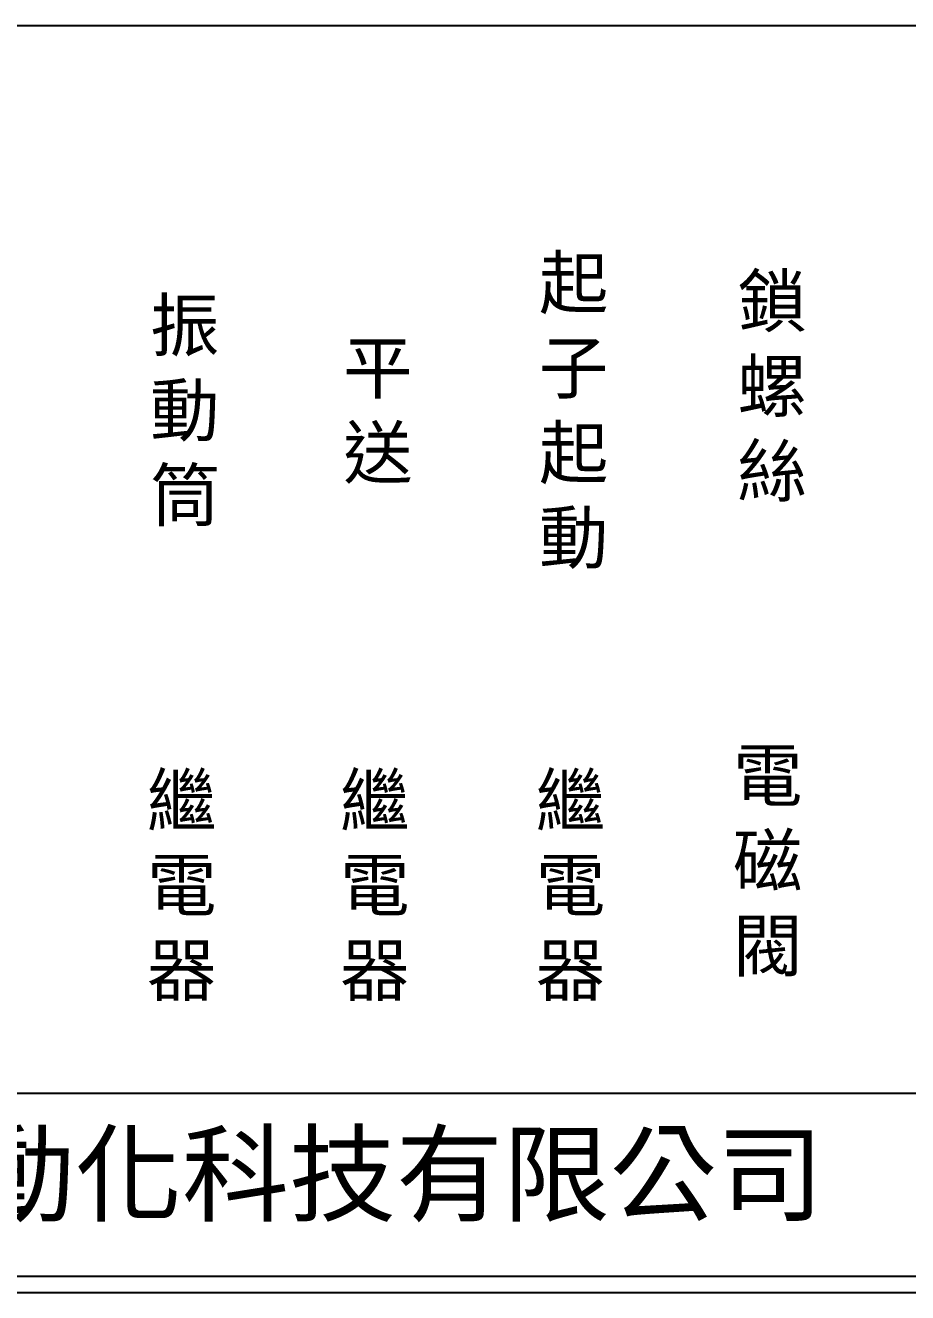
# Model space of a CAD drawing. Extents: x 926 to 1213, y 3 to 207.
# Drawn here: x 993.3 to 1060.8, y 3 to 100 of the extents above; entities that cross this region are included whole.
import ezdxf

# ---------------------------------------------------------------- set-up
doc = ezdxf.new("R2010")
doc.units = 0
doc.layers.add('圖框層', color=7, linetype='CONTINUOUS')
doc.layers.add('標尺寸層', color=3, linetype='CONTINUOUS')
doc.styles.add('CNS', font='romanc.shx', dxfattribs={"bigfont": 'chineset.shx'})
doc.styles.add('STSL', font='KAIU.TTF')

msp = doc.modelspace()

# ---------------------------------------------------------------- linework, layer by layer
at = {"layer": '圖框層', "color": 7}
for p, q in [((926.992, 18.25), (1211.493, 18.25)), ((926.992, 4.25), (1211.493, 4.25)), ((925.742, 3), (1212.742, 3))]:
    msp.add_line(p, q, dxfattribs=at)
at = {"layer": '標尺寸層', "color": 7}
msp.add_line((930.49, 99.958), (1208.361, 99.958), dxfattribs=at)

# ---------------------------------------------------------------- texts
at = {"layer": '圖框層', "color": 4, "style": 'STSL'}
msp.add_text('泓陞自動化科技有限公司', height=6, dxfattribs=at).set_placement((964.346, 9.076))
at = {"layer": '標尺寸層', "color": 7, "char_height": 3.9, "attachment_point": 5, "style": 'CNS'}
for s, insert, width in [('{\\fDFKai-SB|b0|i0|c136|p65;起子起動}', (1035.235, 70.295), 2.84806), ('{\\fDFKai-SB|b0|i0|c136|p65;鎖螺絲}', (1050.427, 72.165), 2.84806), ('{\\fDFKai-SB|b0|i0|c136|p65;振動筒}', (1005.476, 70.295), 2.84806), ('{\\fDFKai-SB|b0|i0|c136|p65;平送}', (1020.254, 70.295), 2.84806), ('{\\fDFKai-SB|b0|i0|c136|p65;電磁閥}', (1050.082, 35.841), 8.6627), ('{\\fDFKai-SB|b0|i0|c136|p65;繼電器}', (1005.237, 33.971), 8.6627), ('{\\fDFKai-SB|b0|i0|c136|p65;繼電器}', (1020.016, 33.971), 8.6627), ('{\\fDFKai-SB|b0|i0|c136|p65;繼電器}', (1034.996, 33.971), 8.6627)]:
    msp.add_mtext(s, dxfattribs=dict(at, insert=insert, width=width))

doc.saveas('drawing.dxf')
